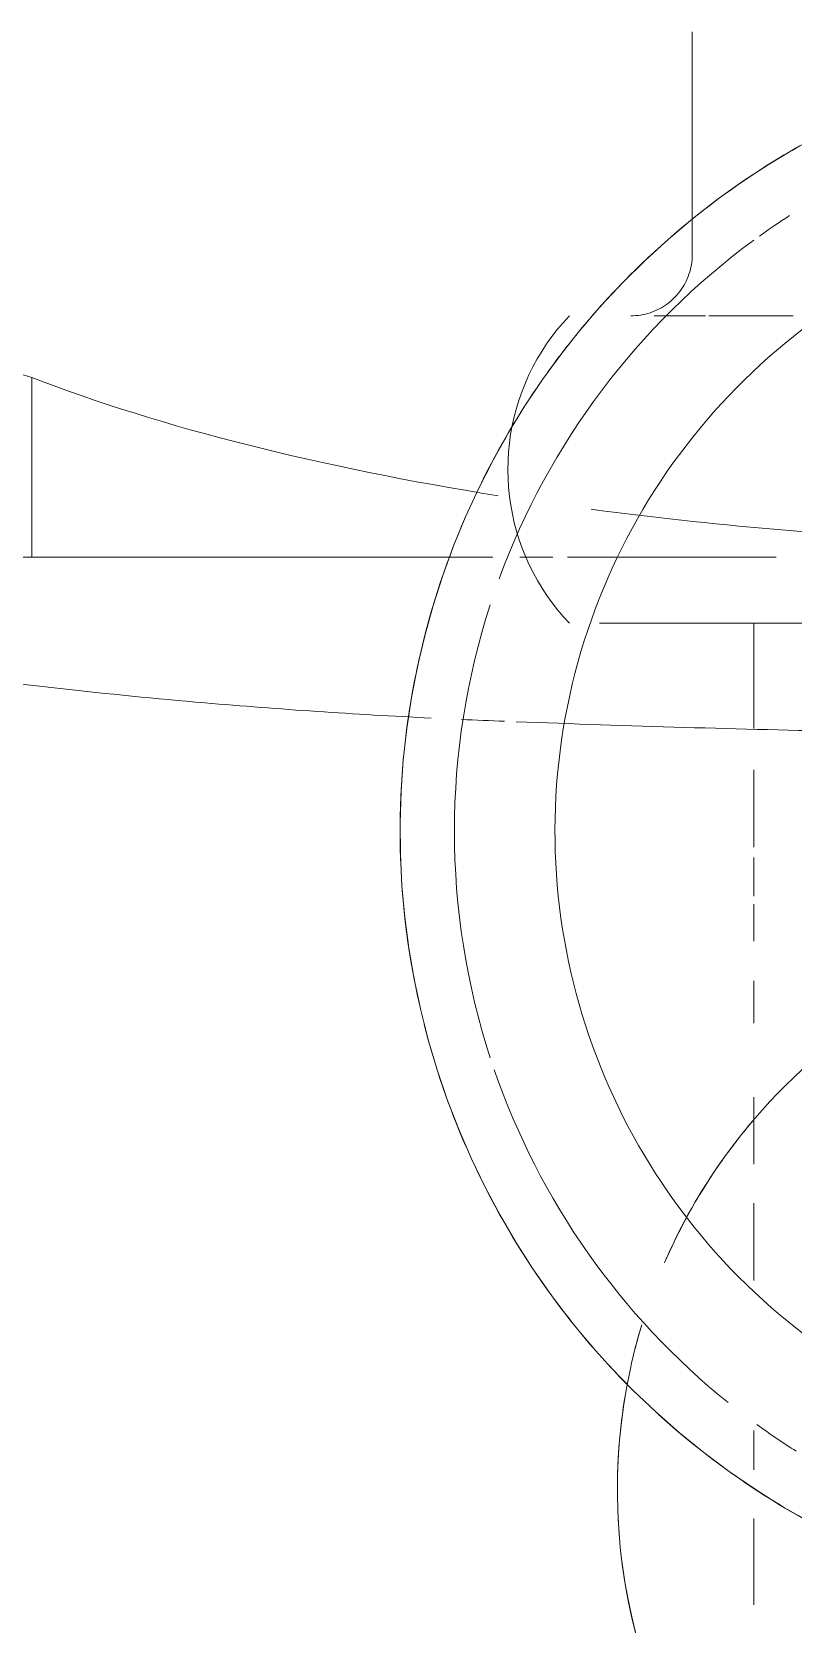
# Model space of a CAD drawing. Header units: millimetres. Extents: x -4000 to 187956, y -58990 to 162485.
# Drawn here: x 935.2 to 963.3, y 74042.4 to 74101 of the extents above; entities that cross this region are included whole.
import ezdxf

# ---------------------------------------------------------------- set-up
doc = ezdxf.new("R2010")
doc.units = ezdxf.units.MM
doc.layers.add('P-SANR-FIXT', color=6, linetype='Continuous', lineweight=9)

# ---------------------------------------------------------------- blocks, each defined once
blk = doc.blocks.new('C307 - C307-496757-FFS - TANG 1')
at = {"layer": 'P-SANR-FIXT', "color": 90}
for p, q in [((15.976, -47.685), (15.976, -44.516)), ((15.976, -50.928), (15.976, -49.488)), ((15.976, -59.308), (15.976, -56.458)), ((15.976, -63.203), (15.976, -60.74)), ((15.976, -67.495), (15.976, -65.931)), ((15.976, -70.316), (15.976, -68.949)), ((15.976, -72.038), (15.976, -70.609)), ((15.976, -75.266), (15.976, -72.412)), ((15.976, -80.66), (15.976, -76.779)), ((14.527, -80.66), (13.383, -80.66)), ((21.654, -80.66), (14.527, -80.66)), ((15.288, -80.66), (15.976, -80.66)), ((16.729, -80.66), (15.292, -80.66)), ((15.669, -80.66), (15.976, -80.66)), ((18.42, -80.66), (16.729, -80.66)), ((21.654, -80.66), (18.621, -80.66)), ((22.768, -80.66), (22.99, -80.903)), ((22.99, -80.903), (23.201, -81.153)), ((23.201, -81.153), (23.403, -81.413)), ((23.403, -81.413), (23.594, -81.68)), ((23.594, -81.68), (23.774, -81.954)), ((23.774, -81.954), (23.943, -82.235)), ((23.943, -82.235), (24.101, -82.523)), ((24.101, -82.523), (24.247, -82.817)), ((15.507, -83.089), (17.403, -83.089)), ((17.502, -83.089), (22.831, -83.089)), ((23.394, -83.089), (24.586, -83.089)), ((24.71, -84.045), (24.748, -84.185)), ((24.748, -84.185), (24.795, -84.362)), ((24.795, -84.362), (24.867, -84.682)), ((24.867, -84.682), (24.926, -85.005)), ((24.926, -85.005), (24.972, -85.33)), ((24.972, -85.33), (25.005, -85.657)), ((25.005, -85.657), (25.025, -85.984)), ((25.025, -85.984), (25.032, -86.312)), ((25.026, -86.641), (25.007, -86.968)), ((25.032, -86.312), (25.026, -86.641)), ((17.634, -91.981), (14.527, -91.981)), ((17.634, -91.981), (14.527, -91.981)), ((19.648, -91.981), (17.756, -91.981)), ((19.648, -91.981), (18.42, -91.981)), ((19.966, -92.046), (19.878, -92.069)), ((20.054, -92.026), (19.966, -92.046)), ((20.143, -92.01), (20.054, -92.026)), ((20.233, -91.997), (20.143, -92.01)), ((20.323, -91.988), (20.233, -91.997)), ((20.413, -91.983), (20.323, -91.988)), ((20.504, -91.981), (20.413, -91.983)), ((19.225, -92.377), (19.152, -92.429)), ((19.301, -92.327), (19.225, -92.377)), ((19.379, -92.28), (19.301, -92.327)), ((19.458, -92.237), (19.379, -92.28)), ((19.539, -92.197), (19.458, -92.237)), ((19.622, -92.16), (19.539, -92.197)), ((19.706, -92.126), (19.622, -92.16)), ((19.792, -92.096), (19.706, -92.126)), ((19.878, -92.069), (19.792, -92.096)), ((18.507, -93.178), (18.466, -93.259)), ((18.551, -93.099), (18.507, -93.178)), ((18.599, -93.022), (18.551, -93.099)), ((18.649, -92.947), (18.599, -93.022)), ((18.394, -93.425), (18.362, -93.51)), ((18.428, -93.341), (18.394, -93.425)), ((18.466, -93.259), (18.428, -93.341))]:
    blk.add_line(p, q, dxfattribs=at)
at = {"layer": 'P-SANR-FIXT', "color": 254}
for p, q in [((15.151, -83.089), (20.059, -83.089)), ((20.059, -83.089), (22.799, -83.089)), ((23.37, -83.089), (24.574, -83.089)), ((25.6, -83.089), (45.612, -83.089)), ((24.974, -87.295), (24.929, -87.62)), ((25.007, -86.968), (24.974, -87.295)), ((24.87, -87.943), (24.799, -88.264)), ((24.929, -87.62), (24.87, -87.943)), ((24.799, -88.264), (24.715, -88.581)), ((24.618, -88.895), (24.509, -89.204)), ((24.715, -88.581), (24.618, -88.895)), ((24.388, -89.509), (24.254, -89.809)), ((24.509, -89.204), (24.388, -89.509)), ((24.109, -90.103), (23.951, -90.392)), ((24.254, -89.809), (24.109, -90.103)), ((23.783, -90.673), (23.603, -90.948)), ((23.951, -90.392), (23.783, -90.673)), ((23.212, -91.475), (23.001, -91.726)), ((23.413, -91.216), (23.212, -91.475)), ((23.603, -90.948), (23.413, -91.216)), ((22.779, -91.969), (22.768, -91.981)), ((23.001, -91.726), (22.779, -91.969)), ((18.29, -93.772), (18.273, -93.86)), ((18.311, -93.683), (18.29, -93.772)), ((18.335, -93.596), (18.311, -93.683)), ((18.362, -93.51), (18.335, -93.596)), ((18.243, -94.13), (18.24, -94.221)), ((18.24, -94.221), (18.24, -94.245)), ((18.24, -102.439), (18.24, -94.245)), ((18.249, -94.04), (18.243, -94.13)), ((18.259, -93.95), (18.249, -94.04)), ((18.273, -93.86), (18.259, -93.95))]:
    blk.add_line(p, q, dxfattribs=at)
at = {"layer": 'P-SANR-FIXT', "color": 253}
for p, q in [((25.589, -83.089), (42.56, -83.089)), ((42.56, -83.089), (76.707, -83.089)), ((42.56, -83.089), (42.56, -89.707))]:
    blk.add_line(p, q, dxfattribs=at)
at = {"layer": 'P-SANR-FIXT', "color": 250, "flags": 128}
blk.add_lwpolyline([(14.41, -98.167), (15.404, -97.57), (16.375, -96.935), (17.319, -96.261), (18.235, -95.55), (19.122, -94.802), (19.979, -94.02), (20.803, -93.204), (21.595, -92.356), (22.351, -91.477), (23.072, -90.569), (23.757, -89.632), (24.403, -88.669), (25.01, -87.68), (25.577, -86.669), (26.103, -85.635), (26.587, -84.581), (27.029, -83.508), (27.428, -82.419), (27.782, -81.315), (28.093, -80.197), (28.358, -79.068), (28.578, -77.929), (28.752, -76.782), (28.881, -75.629), (28.963, -74.472), (28.998, -73.313), (28.988, -72.153), (28.931, -70.995), (28.827, -69.839), (28.678, -68.689), (28.482, -67.546), (28.242, -66.411), (27.956, -65.287), (27.625, -64.175), (27.25, -63.078), (26.831, -61.996), (26.37, -60.932), (25.866, -59.887), (25.321, -58.863), (24.735, -57.862), (24.11, -56.885), (23.446, -55.933), (22.745, -55.01), (22.008, -54.114), (21.235, -53.249), (20.428, -52.416), (19.588, -51.616), (18.718, -50.849), (17.817, -50.119), (16.888, -49.424), (15.931, -48.768), (14.95, -48.15), (13.944, -47.572)], dxfattribs=at)
at = {"layer": 'P-SANR-FIXT', "color": 90, "flags": 128}
for points in [[(24.247, -82.817), (24.381, -83.117), (24.503, -83.422), (24.613, -83.731), (24.71, -84.045)], [(19.152, -92.429), (19.08, -92.485), (19.011, -92.543), (18.944, -92.604), (18.88, -92.668)], [(18.759, -92.803), (18.703, -92.874), (18.649, -92.947)], [(18.88, -92.668), (18.818, -92.734), (18.759, -92.803)]]:
    blk.add_lwpolyline(points, dxfattribs=at)
at = {"layer": 'P-SANR-FIXT', "color": 250}
for centre, radius, start, end in [((0, -48.75), 21, 347.73465, 45.14013), ((0, -73), 29, 47.78832, 56.92701), ((0, -73), 27, 54, 57.74134), ((0, -73), 29, 336.48027, 348.22163), ((0, -73), 29, 321.90676, 325.69258), ((0, -73), 29, 293.58912, 314.58962)]:
    blk.add_arc(centre, radius, start, end, dxfattribs=at)
at = {"layer": 'P-SANR-FIXT', "color": 254}
for start, end in [(2.95268, 18), (347.73465, 358.38339)]:
    blk.add_arc((0, -48.75), 21, start, end, dxfattribs=at)
at = {"layer": 'P-SANR-FIXT', "color": 253}
for centre, radius, start, end in [((0, -73), 29, 56.92701, 66.04477), ((0, -73), 27, 18.98722, 51.20179), ((0, -73), 29, 25.20242, 45.81312), ((0, -48.75), 21, 343.20687, 347.73465), ((0, -73), 23.297, 285.31083, 54), ((0, -48.75), 21, 299.95676, 336.54666), ((0, -73), 29, 14.19958, 23.57785), ((0, -73), 27, 342, 18), ((0, -73), 29, 348.22163, 12.70933), ((0, -73), 27, 306.28197, 339.86473), ((0, -73), 29, 325.69258, 334.2826), ((0, -73), 29, 314.58962, 321.90676), ((0, -73), 27, 302.87867, 305.73246)]:
    blk.add_arc(centre, radius, start, end, dxfattribs=at)
at = {"layer": 'P-SANR-FIXT', "color": 90}
for start, end in [(343.20687, 346.76184), (324.67601, 336.13364), (318.31812, 324)]:
    blk.add_arc((0, -48.75), 21, start, end, dxfattribs=at)
at = {"layer": 'P-SANR-FIXT', "color": 250}
for points, knots in [([(18.14, -4.07), (19.755, -4.147), (23.175, -4.329), (28.273, -4.692), (33.432, -5.166), (37.602, -5.618), (40.864, -6.004), (44.081, -6.399), (47.997, -6.927), (52.535, -7.633), (56.941, -8.397), (61.248, -9.203), (65.448, -10.056), (70.877, -11.275), (85.281, -14.901), (106.179, -22.375), (129.304, -35.807), (141.715, -47.207), (147.158, -53.548)], [-0.92182, -0.92182, -0.92182, -0.92182, -0.9, -0.875, -0.85, -0.825, -0.8125, -0.8, -0.775, -0.75, -0.725, -0.7, -0.675, -0.65, -0.6, -0.4, -0.2, 0, 0, 0, 0]), ([(27.852, -77.167), (30.683, -77.306), (37.11, -77.736), (46.829, -78.829), (56.425, -80.553), (61.942, -82.05), (64.5, -82.899)], [-0.9400295, -0.9400295, -0.9400295, -0.9400295, -0.75, -0.5, -0.25, 0, 0, 0, 0]), ([(119.281, -157.53), (115.965, -146.843), (106.16, -127.435), (84.838, -108.521), (62.348, -96.734), (49.426, -91.873), (42.56, -89.707)], [0, 0, 0, 0, 0.333333, 0.666667, 0.833333, 1, 1, 1, 1])]:
    blk.add_open_spline(points, degree=3, knots=knots, dxfattribs=at)
at = {"layer": 'P-SANR-FIXT', "color": 253}
for points in [[(24.723, -77.033), (20.576, -76.875), (16.477, -76.756), (12.426, -76.675)], [(25.154, -77.05), (25.684, -77.07), (26.211, -77.092), (26.736, -77.115)], [(21.969, -84.858), (17.593, -84.278), (12.971, -83.878), (8.26, -83.663)]]:
    blk.add_open_spline(points, degree=3, dxfattribs=at)
at = {"layer": 'P-SANR-FIXT', "color": 250}
blk.add_open_spline([(42.56, -89.707), (37.745, -87.852), (31.896, -86.393), (25.391, -85.357)], degree=3, dxfattribs=at)
blk = doc.blocks.new('C307 - C307-V923-FFS - TANG 1')
at = {"layer": 'P-SANR-FIXT', "color": 90}
for p, q in [((15.976, -47.685), (15.976, -44.516)), ((15.976, -50.928), (15.976, -49.488)), ((15.976, -59.308), (15.976, -56.458)), ((15.976, -63.203), (15.976, -60.74)), ((15.976, -67.495), (15.976, -65.931)), ((15.976, -70.316), (15.976, -68.949)), ((15.976, -72.038), (15.976, -70.609)), ((15.976, -75.266), (15.976, -72.412)), ((15.976, -80.66), (15.976, -76.779)), ((21.654, -80.66), (14.527, -80.66)), ((15.288, -80.66), (15.976, -80.66)), ((16.729, -80.66), (15.292, -80.66)), ((15.669, -80.66), (15.976, -80.66)), ((18.42, -80.66), (16.729, -80.66)), ((21.654, -80.66), (18.621, -80.66)), ((22.768, -80.66), (22.99, -80.903)), ((22.99, -80.903), (23.201, -81.153)), ((23.201, -81.153), (23.403, -81.413)), ((23.403, -81.413), (23.594, -81.68)), ((23.594, -81.68), (23.774, -81.954)), ((23.774, -81.954), (23.943, -82.235)), ((23.943, -82.235), (24.101, -82.523)), ((24.101, -82.523), (24.247, -82.817)), ((15.507, -83.089), (17.403, -83.089)), ((17.502, -83.089), (22.831, -83.089)), ((23.394, -83.089), (24.586, -83.089)), ((24.247, -82.817), (24.381, -83.117)), ((24.381, -83.117), (24.503, -83.422)), ((24.503, -83.422), (24.613, -83.731)), ((24.613, -83.731), (24.71, -84.045)), ((24.71, -84.045), (24.748, -84.185)), ((24.748, -84.185), (24.795, -84.362)), ((24.795, -84.362), (24.867, -84.682)), ((24.867, -84.682), (24.926, -85.005)), ((24.926, -85.005), (24.972, -85.33)), ((24.972, -85.33), (25.005, -85.657)), ((25.005, -85.657), (25.025, -85.984)), ((25.025, -85.984), (25.032, -86.312)), ((25.026, -86.641), (25.007, -86.968)), ((25.032, -86.312), (25.026, -86.641)), ((17.634, -91.981), (14.527, -91.981)), ((17.634, -91.981), (14.527, -91.981)), ((19.648, -91.981), (17.756, -91.981)), ((19.648, -91.981), (18.42, -91.981)), ((19.966, -92.046), (19.878, -92.069)), ((20.054, -92.026), (19.966, -92.046)), ((20.143, -92.01), (20.054, -92.026)), ((20.233, -91.997), (20.143, -92.01)), ((20.323, -91.988), (20.233, -91.997)), ((20.413, -91.983), (20.323, -91.988)), ((20.504, -91.981), (20.413, -91.983)), ((19.458, -92.237), (19.379, -92.28)), ((19.539, -92.197), (19.458, -92.237)), ((19.622, -92.16), (19.539, -92.197)), ((19.706, -92.126), (19.622, -92.16)), ((19.792, -92.096), (19.706, -92.126)), ((19.878, -92.069), (19.792, -92.096)), ((18.507, -93.178), (18.466, -93.259)), ((18.551, -93.099), (18.507, -93.178)), ((18.599, -93.022), (18.551, -93.099)), ((18.649, -92.947), (18.599, -93.022)), ((18.703, -92.874), (18.649, -92.947)), ((18.759, -92.803), (18.703, -92.874)), ((18.818, -92.734), (18.759, -92.803)), ((18.88, -92.668), (18.818, -92.734)), ((18.394, -93.425), (18.362, -93.51)), ((18.428, -93.341), (18.394, -93.425)), ((18.466, -93.259), (18.428, -93.341))]:
    blk.add_line(p, q, dxfattribs=at)
at = {"layer": 'P-SANR-FIXT', "color": 254}
for p, q in [((15.151, -83.089), (20.059, -83.089)), ((20.059, -83.089), (22.799, -83.089)), ((23.37, -83.089), (24.574, -83.089)), ((25.6, -83.089), (45.612, -83.089)), ((24.974, -87.295), (24.929, -87.62)), ((25.007, -86.968), (24.974, -87.295)), ((24.87, -87.943), (24.799, -88.264)), ((24.929, -87.62), (24.87, -87.943)), ((24.799, -88.264), (24.715, -88.581)), ((24.618, -88.895), (24.509, -89.204)), ((24.715, -88.581), (24.618, -88.895)), ((24.388, -89.509), (24.254, -89.809)), ((24.509, -89.204), (24.388, -89.509)), ((24.109, -90.103), (23.951, -90.392)), ((24.254, -89.809), (24.109, -90.103)), ((23.783, -90.673), (23.603, -90.948)), ((23.951, -90.392), (23.783, -90.673)), ((23.212, -91.475), (23.001, -91.726)), ((23.413, -91.216), (23.212, -91.475)), ((23.603, -90.948), (23.413, -91.216)), ((22.779, -91.969), (22.768, -91.981)), ((23.001, -91.726), (22.779, -91.969)), ((18.29, -93.772), (18.273, -93.86)), ((18.311, -93.683), (18.29, -93.772)), ((18.335, -93.596), (18.311, -93.683)), ((18.362, -93.51), (18.335, -93.596)), ((18.243, -94.13), (18.24, -94.221)), ((18.24, -94.221), (18.24, -94.245)), ((18.24, -102.439), (18.24, -94.245)), ((18.249, -94.04), (18.243, -94.13)), ((18.259, -93.95), (18.249, -94.04)), ((18.273, -93.86), (18.259, -93.95))]:
    blk.add_line(p, q, dxfattribs=at)
at = {"layer": 'P-SANR-FIXT', "color": 253}
for p, q in [((25.589, -83.089), (42.56, -83.089)), ((42.56, -83.089), (76.707, -83.089)), ((42.56, -83.089), (42.56, -89.707))]:
    blk.add_line(p, q, dxfattribs=at)
at = {"layer": 'P-SANR-FIXT', "color": 250, "flags": 128}
blk.add_lwpolyline([(14.41, -98.167), (15.404, -97.57), (16.375, -96.935), (17.319, -96.261), (18.235, -95.55), (19.122, -94.802), (19.979, -94.02), (20.803, -93.204), (21.595, -92.356), (22.351, -91.477), (23.072, -90.569), (23.757, -89.632), (24.403, -88.669), (25.01, -87.68), (25.577, -86.669), (26.103, -85.635), (26.587, -84.581), (27.029, -83.508), (27.428, -82.419), (27.782, -81.315), (28.093, -80.197), (28.358, -79.068), (28.578, -77.929), (28.752, -76.782), (28.881, -75.629), (28.963, -74.472), (28.998, -73.313), (28.988, -72.153), (28.931, -70.995), (28.827, -69.839), (28.678, -68.689), (28.482, -67.546), (28.242, -66.411), (27.956, -65.287), (27.625, -64.175), (27.25, -63.078), (26.831, -61.996), (26.37, -60.932), (25.866, -59.887), (25.321, -58.863), (24.735, -57.862), (24.11, -56.885), (23.446, -55.933), (22.745, -55.01), (22.008, -54.114), (21.235, -53.249), (20.428, -52.416), (19.588, -51.616), (18.718, -50.849), (17.817, -50.119), (16.888, -49.424), (15.931, -48.768), (14.95, -48.15), (13.944, -47.572)], dxfattribs=at)
at = {"layer": 'P-SANR-FIXT', "color": 90, "flags": 128}
for points in [[(19.152, -92.429), (19.08, -92.485), (19.011, -92.543), (18.944, -92.604), (18.88, -92.668)], [(19.379, -92.28), (19.301, -92.327), (19.225, -92.377), (19.152, -92.429)]]:
    blk.add_lwpolyline(points, dxfattribs=at)
at = {"layer": 'P-SANR-FIXT', "color": 250}
for centre, radius, start, end in [((0, -48.75), 21, 347.73465, 45.14013), ((0, -73), 29, 47.78832, 56.92701), ((0, -73), 27, 54, 57.74134), ((0, -73), 29, 336.48027, 348.22163), ((0, -73), 29, 321.90676, 325.69258), ((0, -73), 29, 293.58912, 314.58962)]:
    blk.add_arc(centre, radius, start, end, dxfattribs=at)
at = {"layer": 'P-SANR-FIXT', "color": 254}
for start, end in [(2.95268, 18), (347.73465, 358.38339)]:
    blk.add_arc((0, -48.75), 21, start, end, dxfattribs=at)
at = {"layer": 'P-SANR-FIXT', "color": 253}
for centre, radius, start, end in [((0, -73), 29, 56.92701, 66.04477), ((0, -73), 27, 18.98722, 51.20179), ((0, -73), 29, 25.20242, 45.81312), ((0, -48.75), 21, 343.20687, 347.73465), ((0, -73), 23.297, 285.31083, 54), ((0, -48.75), 21, 299.95676, 336.54666), ((0, -73), 29, 14.19958, 23.57785), ((0, -73), 27, 342, 18), ((0, -73), 29, 348.22163, 12.70933), ((0, -73), 27, 306.28197, 339.86473), ((0, -73), 29, 325.69258, 334.2826), ((0, -73), 29, 314.58962, 321.90676), ((0, -73), 27, 302.87867, 305.73246)]:
    blk.add_arc(centre, radius, start, end, dxfattribs=at)
at = {"layer": 'P-SANR-FIXT', "color": 90}
for start, end in [(343.20687, 346.76184), (324.67601, 336.13364), (318.31812, 324)]:
    blk.add_arc((0, -48.75), 21, start, end, dxfattribs=at)
at = {"layer": 'P-SANR-FIXT', "color": 250}
for points, knots in [([(18.14, -4.07), (19.755, -4.147), (23.175, -4.329), (28.273, -4.692), (33.432, -5.166), (37.602, -5.618), (40.864, -6.004), (44.081, -6.399), (47.997, -6.927), (52.535, -7.633), (56.941, -8.397), (61.248, -9.203), (65.448, -10.056), (70.877, -11.275), (85.281, -14.901), (106.179, -22.375), (129.304, -35.807), (141.715, -47.207), (147.158, -53.548)], [-0.92182, -0.92182, -0.92182, -0.92182, -0.9, -0.875, -0.85, -0.825, -0.8125, -0.8, -0.775, -0.75, -0.725, -0.7, -0.675, -0.65, -0.6, -0.4, -0.2, 0, 0, 0, 0]), ([(27.852, -77.167), (30.683, -77.306), (37.11, -77.736), (46.829, -78.829), (56.425, -80.553), (61.942, -82.05), (64.5, -82.899)], [-0.9400295, -0.9400295, -0.9400295, -0.9400295, -0.75, -0.5, -0.25, 0, 0, 0, 0])]:
    blk.add_open_spline(points, degree=3, knots=knots, dxfattribs=at)
at = {"layer": 'P-SANR-FIXT', "color": 253}
for points in [[(24.723, -77.033), (20.576, -76.875), (16.477, -76.756), (12.426, -76.675)], [(25.154, -77.05), (25.684, -77.07), (26.211, -77.092), (26.736, -77.115)], [(21.969, -84.858), (17.593, -84.278), (12.971, -83.878), (8.26, -83.663)]]:
    blk.add_open_spline(points, degree=3, dxfattribs=at)
at = {"layer": 'P-SANR-FIXT', "color": 250}
blk.add_open_spline([(42.56, -89.707), (37.745, -87.852), (31.896, -86.393), (25.391, -85.357)], degree=3, dxfattribs=at)
blk = doc.blocks.new('CMF2_NHAXUONG_A_rvt-1-FFS - TANG 1')
at = {"layer": 'P-SANR-FIXT', "color": 250, "lineweight": 9, "rotation": 180.0003356948516}
for name in ['C307 - C307-496757-FFS - TANG 1', 'C307 - C307-V923-FFS - TANG 1']:
    blk.add_blockref(name, (977.795, 73998.608), dxfattribs=at)

msp = doc.modelspace()

# ---------------------------------------------------------------- block references
at = {"lineweight": 5}
msp.add_blockref('CMF2_NHAXUONG_A_rvt-1-FFS - TANG 1', (0, 0), dxfattribs=at)

doc.saveas('drawing.dxf')
